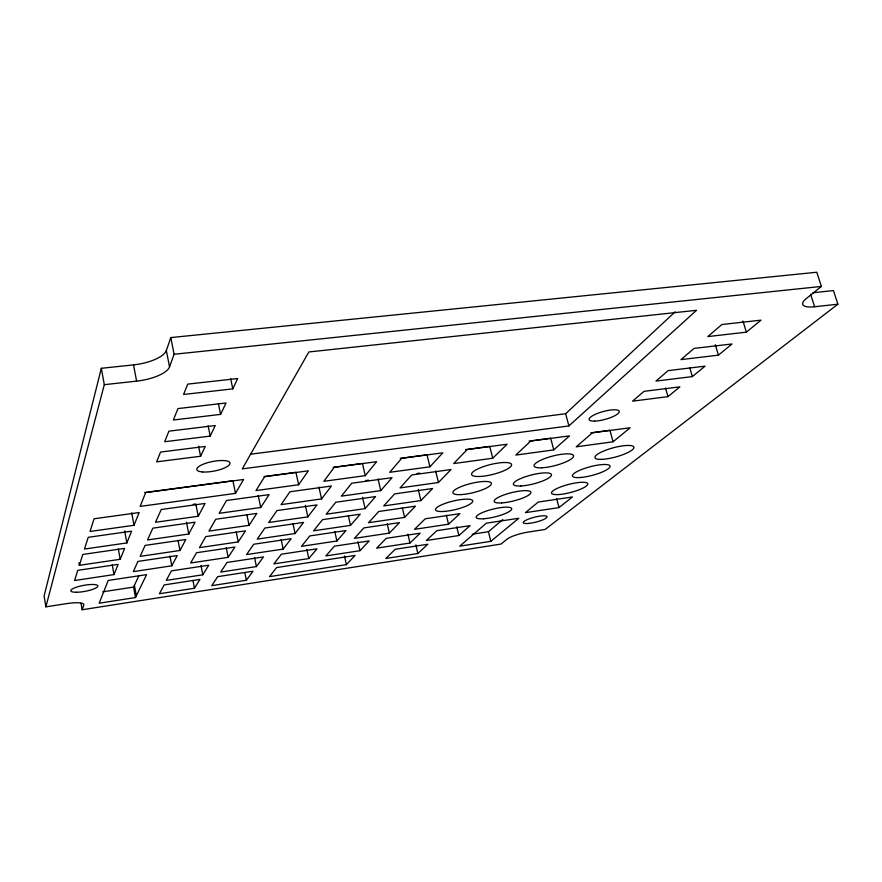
<?xml version="1.0" encoding="UTF-8"?>
<svg xmlns="http://www.w3.org/2000/svg" width="882" height="882" viewBox="0 0 882 882"><rect width="100%" height="100%" fill="white"/><g stroke="black" fill="none" stroke-linecap="round" stroke-linejoin="round"><path stroke-width="1.32" d="M837.9 304.191L814.604 306.749A26.769 7.486 -18.3 0 1 806.38 298.491L821.385 286.43L816.798 272.24L170.821 337.574L166.345 350.496A30.164 10.97 -9.7 0 1 133.535 364.883L101.331 368.301L44.1 596.012L45.875 606.838L66.646 603.619A18.93 4.013 -10.2 0 1 83.801 605.074L82.114 609.76L501.009 544.062L507.216 539.067A16.736 3.341 -13.9 0 1 528.362 532.044L545.142 529.443L837.9 304.191L833.468 290.575L812.95 292.747M45.875 606.838L104.308 384.673L101.331 368.301M79.358 565.318L82.787 554.447L124.616 548.384L120.184 559.298L79.358 565.318L78.906 562.705M104.308 384.673L136.6 381.134A30.253 10.683 -9.8 0 0 169.542 366.901L174.096 354.266L170.821 337.574M113.976 574.59L118.133 564.359L77.77 570.345L74.551 580.521L113.976 574.59L112.201 564.59M126.832 542.937L131.616 531.162L88.211 537.314L84.496 549.034L126.832 542.937L124.66 530.898M133.998 525.286L139.169 512.552L94.065 518.77L90.052 531.46L133.998 525.286L131.716 512.806M135.486 597.544L146.577 574.634L108.221 580.444L99.159 603.211L135.486 597.544L133.59 587.081L138.904 575.714M200.578 456.248L205.263 446.446L160.546 452.058L156.632 461.848L200.578 456.248L198.582 446.16M210.203 436.105L215.252 425.543L168.903 431.166L164.68 441.728L210.203 436.105L208.119 425.675M220.588 414.386L226.035 402.975L177.944 408.587L173.368 420.008L220.588 414.386L218.394 403.592M232.782 388.874L237.721 378.532L187.734 384.111L183.588 394.475L232.782 388.874L230.665 378.599M171.792 565.825L177.249 555.583L137.901 561.426L133.325 571.613L171.792 565.825L169.928 555.958M179.961 550.489L185.837 539.497L145.1 545.407L140.172 556.355L179.961 550.489L178.032 540.302M188.759 534.018L195.076 522.166L152.851 528.153L147.548 539.949L188.759 534.018L186.477 522.155M198.23 516.257L205.065 503.457L161.23 509.509L155.497 522.265L198.23 516.257L195.837 503.975L193.169 504.35M235.483 493.38L243.586 479.488L145.695 492.586L140.128 506.4L235.483 493.38L232.925 480.734L144.538 492.553M194.459 588.272L199.96 579.397L164.162 584.92L159.399 593.74L194.459 588.272L192.982 580.521M202.805 574.799L208.736 565.219L171.395 570.875L166.268 580.4L202.805 574.799L201.008 565.494M228.162 557.347L234.899 547.038L196.521 552.727L190.633 562.992L228.162 557.347L226.222 547.612M238.239 541.912L245.472 530.843L205.782 536.598L199.453 547.623L238.239 541.912L236.222 531.857M249.066 525.33L256.849 513.412L215.748 519.244L208.935 531.107L249.066 525.33L246.949 514.934M260.719 507.481L269.12 494.626L226.498 500.502L219.144 513.324L260.719 507.481L258.228 495.386M298.634 484.747L308.358 470.823L264.622 476.677L255.978 490.579L298.634 484.747L295.955 472.3L264.027 476.567M246.376 580.246L253.013 571.216L217.689 576.663L211.768 585.648L246.376 580.246L244.843 572.605M256.408 566.586L263.486 556.928L227.038 562.451L220.72 572.054L256.408 566.586L254.534 557.391M283.177 549.078L291.126 538.693L253.696 544.249L246.552 554.58L283.177 549.078L281.171 539.475M295.073 533.533L303.584 522.409L264.909 528.02L257.246 539.111L295.073 533.533L292.967 523.621M307.829 516.863L316.98 504.901L276.959 510.568L268.723 522.497L307.829 516.863L305.348 505.342M321.544 498.936L331.412 486.037L289.969 491.748L281.071 504.625L321.544 498.936L318.942 487.018M365.236 475.652L376.625 461.683L334.201 467.361L323.837 481.307L365.236 475.652L362.458 463.403M308.777 558.549L316.958 548.836L281.358 554.227L273.905 563.896L308.777 558.549L306.837 549.475M336.891 540.997L345.987 530.556L309.825 535.914L301.49 546.322L336.891 540.997L334.851 531.67M350.496 525.374L360.242 514.184L322.525 519.652L313.595 530.81L350.496 525.374L348.324 515.595M365.082 508.616L375.545 496.599L335.788 502.233L326.208 514.217L365.082 508.616L362.524 497.261M380.759 490.613L392.027 477.669L351.697 483.237L341.356 496.147L380.759 490.613L378.069 478.871M429.909 466.81L442.841 452.819L401.685 458.331L389.712 472.3L429.909 466.81L427.02 454.759L400.263 458.342M346.394 564.645L355.016 555.473L276.606 567.567L269.506 576.641L346.394 564.645L344.476 555.947M359.955 550.699L369.172 540.92L334.399 546.19L325.877 555.925L359.955 550.699L357.96 541.746M389.348 533.114L399.524 522.607L363.88 527.899L354.421 538.362L389.348 533.114L387.231 523.908M404.584 517.403L415.488 506.158L378.709 511.505L368.577 522.706L404.584 517.403L402.346 507.756M420.901 500.579L432.61 488.518L394.629 493.898L383.747 505.926L420.901 500.579L418.255 489.378M438.431 482.509L451.022 469.533L411.762 474.957L400.042 487.911L438.431 482.509L435.653 470.944M492.718 458.232L507.117 444.219L467.173 449.566L453.668 463.568L492.718 458.232L489.731 446.369L465.531 449.611M409.987 543.025L420.196 533.191L386.217 538.34L376.669 548.141L409.987 543.025L407.925 534.194M250.466 454.219L565.638 413.724L675.16 311.82M448.519 524.206L459.908 513.655L425.223 518.803L414.529 529.321L448.519 524.206L446.347 515.143M417.859 553.499L427.858 544.238L395.202 549.277L385.809 558.493L417.859 553.499L415.863 544.955M568.901 425.94L696.526 310.31L308.843 351.962L242.263 468.882L568.901 425.94L565.638 413.724M553.753 449.897L569.518 435.873L530.732 441.055L515.805 455.079L553.753 449.897L550.677 438.222L529.024 441.11M458.894 535.528L470.051 525.639L436.844 530.666L426.326 540.523L458.894 535.528L456.788 526.797M472.234 534.216L488.43 531.725L502.85 519.531M490.8 541.327L518.792 518.263L486.335 523.18L459.731 546.167L490.8 541.327L488.43 531.725M613.078 441.783L630.145 427.759L592.461 432.797L576.2 446.821L613.078 441.783L609.925 430.295L590.819 432.842M667.983 396.635L679.89 386.845L643.992 391.354L632.57 401.156L667.983 396.635L665.502 388.003M692.359 376.592L705.06 366.151L668.137 370.627L655.943 381.09L692.359 376.592L689.746 367.706M718.422 355.159L732.027 343.969L694.035 348.401L680.97 359.613L718.422 355.159L715.28 344.686M746.37 332.172L760.99 320.155L721.862 324.521L707.816 336.582L746.37 332.172L742.986 321.136M558.979 507.602L572.495 496.952L538.274 502.034L525.396 512.651L558.979 507.602L556.674 498.793M102.698 591.822L133.59 587.081M365.854 480.558L368.566 480.183M417.142 473.491L419.788 473.127M333.12 467.328L361.124 463.579M174.096 354.266L821.385 286.43M810.613 294.29L814.604 306.749M166.345 350.496L169.542 366.901M133.535 364.883L136.6 381.134M134.417 585.328L136.313 595.835M118.331 548.957L120.184 559.298M81.001 603.189L82.114 609.76M76.469 592.252A13.77 3.065 -10.3 0 0 97.814 586.332A13.77 3.065 -10.3 0 0 78.641 586.519A13.77 3.065 -10.3 0 0 76.469 592.252M594.6 421.111A15.578 4.035 -15.3 0 0 619.065 412.379A15.578 4.035 -15.3 0 0 598.999 412.853A15.578 4.035 -15.3 0 0 594.6 421.111M202.595 471.969A16.934 4.851 -11.1 0 0 229.761 464.241A16.934 4.851 -11.1 0 0 207.821 462.631A16.934 4.851 -11.1 0 0 202.595 471.969M528.957 523.401A12.238 2.547 -14.1 0 0 547.049 516.896A12.238 2.547 -14.1 0 0 529.476 518.726A12.238 2.547 -14.1 0 0 528.957 523.401M501.637 502.916A18.941 4.278 -14 0 0 530.832 492.95A18.941 4.278 -14 0 0 505.177 494.504A18.941 4.278 -14 0 0 501.637 502.916M461.099 494.593A19.845 4.73 -13.8 0 0 491.373 484.042A19.845 4.73 -13.8 0 0 463.943 485.552A19.845 4.73 -13.8 0 0 461.099 494.593M443.668 511.461A19.15 4.41 -13.5 0 0 472.741 501.428A19.15 4.41 -13.5 0 0 446.016 503.104A19.15 4.41 -13.5 0 0 443.668 511.461M483.579 518.77A18.302 4.013 -13.8 0 0 511.648 509.267A18.302 4.013 -13.8 0 0 486.61 510.954A18.302 4.013 -13.8 0 0 483.579 518.77M558.328 494.57A18.754 4.156 -14.5 0 0 587.633 484.659A18.754 4.156 -14.5 0 0 562.992 486.092A18.754 4.156 -14.5 0 0 558.328 494.57M601.8 459.357A20.187 4.752 -15.1 0 0 633.64 448.398A20.187 4.752 -15.1 0 0 607.819 449.467A20.187 4.752 -15.1 0 0 601.8 459.357M479.918 476.467A20.595 5.071 -14 0 0 511.505 465.365A20.595 5.071 -14 0 0 483.325 466.677A20.595 5.071 -14 0 0 479.918 476.467M580.356 477.504A19.437 4.432 -14.8 0 0 610.002 466.798A19.437 4.432 -14.8 0 0 583.41 468.838A19.437 4.432 -14.8 0 0 580.356 477.504M520.953 485.971A19.625 4.575 -14.3 0 0 551.36 475.497A19.625 4.575 -14.3 0 0 525.055 476.875A19.625 4.575 -14.3 0 0 520.953 485.971M541.658 467.802A20.374 4.906 -14.6 0 0 573.377 456.766A20.374 4.906 -14.6 0 0 546.41 457.956A20.374 4.906 -14.6 0 0 541.658 467.802"/></g></svg>
